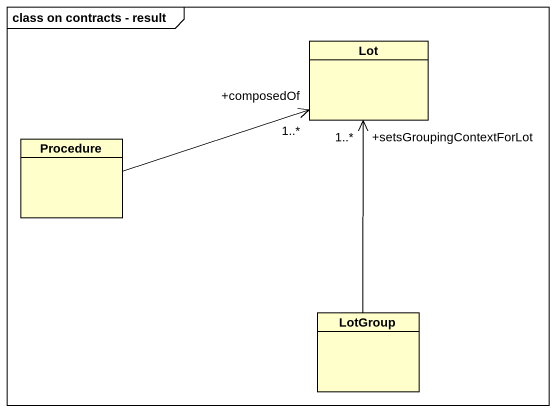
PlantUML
@startuml
mainframe class on contracts - result
hide circle
hide empty members
class Lot
class Procedure
class LotGroup
Procedure -right-> "+composedOf\n1..*" Lot
LotGroup -up-> "+setsGroupingContextForLot\n1..*" Lot
@enduml
